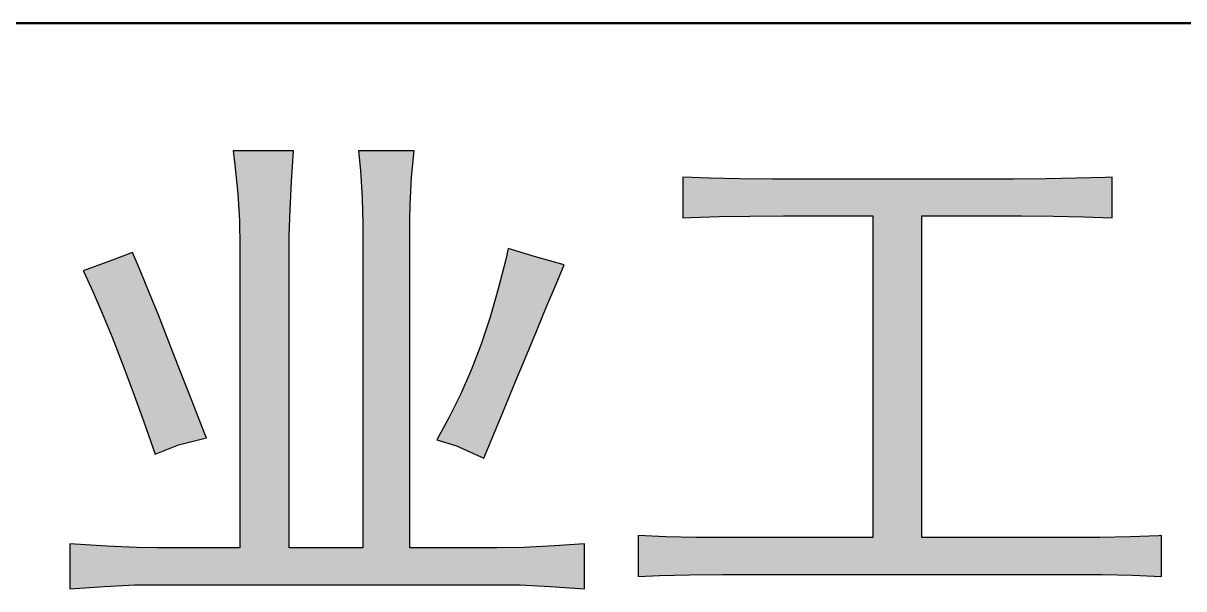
# Model space of a CAD drawing. Extents: x 0 to 420, y 0 to 297.
# Drawn here: x 362.24 to 374.8, y 40.89 to 47 of the extents above; entities that cross this region are included whole.
import ezdxf

# ---------------------------------------------------------------- set-up
doc = ezdxf.new("R2010")
doc.units = 0

msp = doc.modelspace()

# ---------------------------------------------------------------- linework, layer by layer
at = {"color": 7, "lineweight": 50}
msp.add_line((415, 47), (235, 47), dxfattribs=at)
at = {"color": 154, "lineweight": 25, "ltscale": 0.016299}
msp.add_line((365.161, 45.622), (364.509, 45.622), dxfattribs=at)
at = {"color": 154, "lineweight": 25, "ltscale": 0.003895}
msp.add_line((364.509, 45.622), (364.527, 45.468), dxfattribs=at)
at = {"color": 154, "lineweight": 25, "ltscale": 0.008398}
msp.add_line((365.139, 45.287), (365.161, 45.622), dxfattribs=at)
at = {"color": 154, "lineweight": 25, "ltscale": 0.015102}
msp.add_line((366.469, 45.622), (365.864, 45.622), dxfattribs=at)
at = {"color": 154, "lineweight": 25, "ltscale": 0.00537}
msp.add_line((365.864, 45.622), (365.887, 45.409), dxfattribs=at)
at = {"color": 154, "lineweight": 25, "ltscale": 0.007221}
msp.add_line((366.439, 45.335), (366.469, 45.622), dxfattribs=at)
at = {"color": 154, "lineweight": 25, "ltscale": 0.007862}
msp.add_line((364.527, 45.468), (364.557, 45.154), dxfattribs=at)
at = {"color": 154, "lineweight": 25, "ltscale": 0.007565}
msp.add_line((365.887, 45.409), (365.905, 45.107), dxfattribs=at)
at = {"color": 154, "lineweight": 25, "ltscale": 0.007652}
msp.add_line((365.124, 44.981), (365.139, 45.287), dxfattribs=at)
at = {"color": 154, "lineweight": 25, "ltscale": 0.00756}
msp.add_line((366.424, 45.033), (366.439, 45.335), dxfattribs=at)
at = {"color": 154, "lineweight": 25, "ltscale": 0.010959}
for p, q in [((369.375, 45.335), (369.375, 44.897)), ((374.024, 44.897), (374.024, 45.335))]:
    msp.add_line(p, q, dxfattribs=at)
at = {"color": 154, "lineweight": 25, "ltscale": 0.007281}
msp.add_line((369.666, 45.324), (369.375, 45.335), dxfattribs=at)
at = {"color": 154, "lineweight": 25, "ltscale": 0.008105}
msp.add_line((369.99, 45.317), (369.666, 45.324), dxfattribs=at)
at = {"color": 154, "lineweight": 25, "ltscale": 0.008841}
msp.add_line((370.344, 45.313), (369.99, 45.317), dxfattribs=at)
at = {"color": 154, "lineweight": 25, "ltscale": 0.003039}
msp.add_line((370.465, 45.313), (370.344, 45.313), dxfattribs=at)
at = {"color": 154, "lineweight": 25, "ltscale": 0.062345}
msp.add_line((372.959, 45.313), (370.465, 45.313), dxfattribs=at)
at = {"color": 154, "lineweight": 25, "ltscale": 0.008749}
for p, q in [((373.309, 45.317), (372.959, 45.313)), ((373.891, 41.438), (373.541, 41.438))]:
    msp.add_line(p, q, dxfattribs=at)
at = {"color": 154, "lineweight": 25, "ltscale": 0.008198}
for p, q in [((373.637, 45.324), (373.309, 45.317)), ((373.39, 44.915), (373.718, 44.908)), ((374.219, 41.445), (373.891, 41.438)), ((373.917, 41.04), (374.245, 41.033))]:
    msp.add_line(p, q, dxfattribs=at)
at = {"color": 154, "lineweight": 25, "ltscale": 0.007829}
msp.add_line((373.95, 45.331), (373.637, 45.324), dxfattribs=at)
at = {"color": 154, "lineweight": 25, "ltscale": 0.001844}
msp.add_line((374.024, 45.335), (373.95, 45.331), dxfattribs=at)
at = {"color": 154, "lineweight": 25, "ltscale": 0.00729}
msp.add_line((364.557, 45.154), (364.575, 44.863), dxfattribs=at)
at = {"color": 154, "lineweight": 25, "ltscale": 0.006909}
msp.add_line((365.905, 45.107), (365.912, 44.83), dxfattribs=at)
at = {"color": 154, "lineweight": 25, "ltscale": 0.006912}
msp.add_line((365.113, 44.705), (365.124, 44.981), dxfattribs=at)
at = {"color": 154, "lineweight": 25, "ltscale": 0.003961}
msp.add_line((366.421, 44.875), (366.424, 45.033), dxfattribs=at)
at = {"color": 154, "lineweight": 25, "ltscale": 0.006907}
msp.add_line((364.575, 44.863), (364.579, 44.587), dxfattribs=at)
at = {"color": 154, "lineweight": 25, "ltscale": 0.088683}
msp.add_line((366.421, 41.327), (366.421, 44.875), dxfattribs=at)
at = {"color": 154, "lineweight": 25, "ltscale": 0.002304}
msp.add_line((369.375, 44.897), (369.467, 44.9), dxfattribs=at)
at = {"color": 154, "lineweight": 25, "ltscale": 0.007556}
msp.add_line((369.467, 44.9), (369.769, 44.911), dxfattribs=at)
at = {"color": 154, "lineweight": 25, "ltscale": 0.008289}
msp.add_line((369.769, 44.911), (370.101, 44.915), dxfattribs=at)
at = {"color": 154, "lineweight": 25, "ltscale": 0.009117}
msp.add_line((370.101, 44.915), (370.465, 44.919), dxfattribs=at)
at = {"color": 154, "lineweight": 25, "ltscale": 0.02422}
msp.add_line((370.465, 44.919), (371.434, 44.919), dxfattribs=at)
at = {"color": 154, "lineweight": 25, "ltscale": 0.087025}
for p, q in [((371.434, 44.919), (371.434, 41.438)), ((371.964, 41.438), (371.964, 44.919))]:
    msp.add_line(p, q, dxfattribs=at)
at = {"color": 154, "lineweight": 25, "ltscale": 0.024864}
msp.add_line((371.964, 44.919), (372.959, 44.919), dxfattribs=at)
at = {"color": 154, "lineweight": 25, "ltscale": 0.00221}
msp.add_line((372.959, 44.919), (373.047, 44.919), dxfattribs=at)
at = {"color": 154, "lineweight": 25, "ltscale": 0.008564}
for p, q in [((373.047, 44.919), (373.39, 44.915)), ((373.574, 41.04), (373.917, 41.04))]:
    msp.add_line(p, q, dxfattribs=at)
at = {"color": 154, "lineweight": 25, "ltscale": 0.007648}
msp.add_line((373.718, 44.908), (374.024, 44.897), dxfattribs=at)
at = {"color": 154, "lineweight": 25, "ltscale": 0.087578}
msp.add_line((365.912, 44.83), (365.912, 41.327), dxfattribs=at)
at = {"color": 154, "lineweight": 25, "ltscale": 0.003499}
msp.add_line((365.113, 44.565), (365.113, 44.705), dxfattribs=at)
at = {"color": 154, "lineweight": 25, "ltscale": 0.00638}
msp.add_line((363.419, 44.521), (363.179, 44.432), dxfattribs=at)
at = {"color": 154, "lineweight": 25, "ltscale": 0.00549}
msp.add_line((363.503, 44.318), (363.419, 44.521), dxfattribs=at)
at = {"color": 154, "lineweight": 25, "ltscale": 0.0815}
msp.add_line((364.579, 44.587), (364.579, 41.327), dxfattribs=at)
at = {"color": 154, "lineweight": 25, "ltscale": 0.080947}
msp.add_line((365.113, 41.327), (365.113, 44.565), dxfattribs=at)
at = {"color": 154, "lineweight": 25, "ltscale": 0.003107}
msp.add_line((367.485, 44.565), (367.459, 44.444), dxfattribs=at)
at = {"color": 154, "lineweight": 25, "ltscale": 0.007718}
msp.add_line((367.78, 44.473), (367.485, 44.565), dxfattribs=at)
at = {"color": 154, "lineweight": 25, "ltscale": 0.007869}
msp.add_line((363.179, 44.432), (362.884, 44.322), dxfattribs=at)
at = {"color": 154, "lineweight": 25, "ltscale": 0.008175}
msp.add_line((367.459, 44.444), (367.378, 44.127), dxfattribs=at)
at = {"color": 154, "lineweight": 25, "ltscale": 0.008109}
msp.add_line((368.093, 44.388), (367.78, 44.473), dxfattribs=at)
at = {"color": 154, "lineweight": 25, "ltscale": 0.005695}
msp.add_line((368.005, 44.178), (368.093, 44.388), dxfattribs=at)
at = {"color": 154, "lineweight": 25, "ltscale": 0.000332294}
msp.add_line((362.884, 44.322), (362.892, 44.311), dxfattribs=at)
at = {"color": 154, "lineweight": 25, "ltscale": 0.005769}
msp.add_line((362.892, 44.311), (362.988, 44.101), dxfattribs=at)
at = {"color": 154, "lineweight": 25, "ltscale": 0.006191}
msp.add_line((363.599, 44.09), (363.503, 44.318), dxfattribs=at)
at = {"color": 154, "lineweight": 25, "ltscale": 0.006433}
msp.add_line((362.988, 44.101), (363.091, 43.865), dxfattribs=at)
at = {"color": 154, "lineweight": 25, "ltscale": 0.007957}
msp.add_line((367.378, 44.127), (367.29, 43.821), dxfattribs=at)
at = {"color": 154, "lineweight": 25, "ltscale": 0.006312}
msp.add_line((367.905, 43.946), (368.005, 44.178), dxfattribs=at)
at = {"color": 154, "lineweight": 25, "ltscale": 0.006857}
msp.add_line((363.702, 43.836), (363.599, 44.09), dxfattribs=at)
at = {"color": 154, "lineweight": 25, "ltscale": 0.007063}
msp.add_line((363.091, 43.865), (363.198, 43.604), dxfattribs=at)
at = {"color": 154, "lineweight": 25, "ltscale": 0.006772}
msp.add_line((367.802, 43.696), (367.905, 43.946), dxfattribs=at)
at = {"color": 154, "lineweight": 25, "ltscale": 0.007524}
for p, q in [((363.813, 43.556), (363.702, 43.836)), ((363.198, 43.604), (363.308, 43.324))]:
    msp.add_line(p, q, dxfattribs=at)
at = {"color": 154, "lineweight": 25, "ltscale": 0.007688}
msp.add_line((367.29, 43.821), (367.191, 43.53), dxfattribs=at)
at = {"color": 154, "lineweight": 25, "ltscale": 0.007474}
msp.add_line((367.688, 43.419), (367.802, 43.696), dxfattribs=at)
at = {"color": 154, "lineweight": 25, "ltscale": 0.008192}
msp.add_line((363.931, 43.25), (363.813, 43.556), dxfattribs=at)
at = {"color": 154, "lineweight": 25, "ltscale": 0.007491}
msp.add_line((367.191, 43.53), (367.084, 43.25), dxfattribs=at)
at = {"color": 154, "lineweight": 25, "ltscale": 0.008005}
msp.add_line((367.563, 43.125), (367.688, 43.419), dxfattribs=at)
at = {"color": 154, "lineweight": 25, "ltscale": 0.008159}
msp.add_line((363.308, 43.324), (363.422, 43.018), dxfattribs=at)
at = {"color": 154, "lineweight": 25, "ltscale": 0.008807}
msp.add_line((364.059, 42.922), (363.931, 43.25), dxfattribs=at)
at = {"color": 154, "lineweight": 25, "ltscale": 0.007219}
msp.add_line((367.084, 43.25), (366.97, 42.985), dxfattribs=at)
at = {"color": 154, "lineweight": 25, "ltscale": 0.008551}
msp.add_line((367.434, 42.808), (367.563, 43.125), dxfattribs=at)
at = {"color": 154, "lineweight": 25, "ltscale": 0.00871}
msp.add_line((363.422, 43.018), (363.54, 42.69), dxfattribs=at)
at = {"color": 154, "lineweight": 25, "ltscale": 0.007001}
msp.add_line((366.97, 42.985), (366.844, 42.734), dxfattribs=at)
at = {"color": 154, "lineweight": 25, "ltscale": 0.009475}
msp.add_line((364.196, 42.569), (364.059, 42.922), dxfattribs=at)
at = {"color": 154, "lineweight": 25, "ltscale": 0.006843}
msp.add_line((366.844, 42.734), (366.712, 42.495), dxfattribs=at)
at = {"color": 154, "lineweight": 25, "ltscale": 0.009167}
msp.add_line((367.294, 42.469), (367.434, 42.808), dxfattribs=at)
at = {"color": 154, "lineweight": 25, "ltscale": 0.009261}
msp.add_line((363.54, 42.69), (363.662, 42.34), dxfattribs=at)
at = {"color": 154, "lineweight": 25, "ltscale": 0.007795}
msp.add_line((363.916, 42.44), (364.218, 42.517), dxfattribs=at)
at = {"color": 154, "lineweight": 25, "ltscale": 0.001403}
msp.add_line((364.218, 42.517), (364.196, 42.569), dxfattribs=at)
at = {"color": 154, "lineweight": 25, "ltscale": 0.005593}
msp.add_line((366.712, 42.495), (366.925, 42.429), dxfattribs=at)
at = {"color": 154, "lineweight": 25, "ltscale": 0.004704}
msp.add_line((367.22, 42.296), (367.294, 42.469), dxfattribs=at)
at = {"color": 154, "lineweight": 25, "ltscale": 0.006823}
msp.add_line((363.662, 42.34), (363.916, 42.44), dxfattribs=at)
at = {"color": 154, "lineweight": 25, "ltscale": 0.008079}
msp.add_line((366.925, 42.429), (367.22, 42.296), dxfattribs=at)
at = {"color": 154, "lineweight": 25, "ltscale": 0.012156}
for p, q in [((362.741, 41.371), (362.741, 40.885)), ((368.31, 40.885), (368.31, 41.371))]:
    msp.add_line(p, q, dxfattribs=at)
at = {"color": 154, "lineweight": 25, "ltscale": 0.009967}
msp.add_line((363.139, 41.346), (362.741, 41.371), dxfattribs=at)
at = {"color": 154, "lineweight": 25, "ltscale": 0.008112}
for p, q in [((363.463, 41.331), (363.139, 41.346)), ((367.614, 40.926), (367.938, 40.911))]:
    msp.add_line(p, q, dxfattribs=at)
at = {"color": 154, "lineweight": 25, "ltscale": 0.008301}
msp.add_line((367.986, 41.349), (367.655, 41.331), dxfattribs=at)
at = {"color": 154, "lineweight": 25, "ltscale": 0.008123}
msp.add_line((368.31, 41.371), (367.986, 41.349), dxfattribs=at)
at = {"color": 154, "lineweight": 25, "ltscale": 0.011051}
for p, q in [((368.892, 41.46), (368.892, 41.018)), ((374.558, 41.018), (374.558, 41.46))]:
    msp.add_line(p, q, dxfattribs=at)
at = {"color": 154, "lineweight": 25, "ltscale": 0.007468}
msp.add_line((369.191, 41.445), (368.892, 41.46), dxfattribs=at)
at = {"color": 154, "lineweight": 25, "ltscale": 0.00829}
msp.add_line((369.522, 41.438), (369.191, 41.445), dxfattribs=at)
at = {"color": 154, "lineweight": 25, "ltscale": 0.007828}
msp.add_line((369.835, 41.438), (369.522, 41.438), dxfattribs=at)
at = {"color": 154, "lineweight": 25, "ltscale": 0.039967}
msp.add_line((371.434, 41.438), (369.835, 41.438), dxfattribs=at)
at = {"color": 154, "lineweight": 25, "ltscale": 0.039414}
msp.add_line((373.541, 41.438), (371.964, 41.438), dxfattribs=at)
at = {"color": 154, "lineweight": 25, "ltscale": 0.00774}
msp.add_line((374.528, 41.456), (374.219, 41.445), dxfattribs=at)
at = {"color": 154, "lineweight": 25, "ltscale": 0.000742735}
msp.add_line((374.558, 41.46), (374.528, 41.456), dxfattribs=at)
at = {"color": 154, "lineweight": 25, "ltscale": 0.005526}
msp.add_line((363.684, 41.327), (363.463, 41.331), dxfattribs=at)
at = {"color": 154, "lineweight": 25, "ltscale": 0.022378}
msp.add_line((364.579, 41.327), (363.684, 41.327), dxfattribs=at)
at = {"color": 154, "lineweight": 25, "ltscale": 0.019984}
msp.add_line((365.912, 41.327), (365.113, 41.327), dxfattribs=at)
at = {"color": 154, "lineweight": 25, "ltscale": 0.023575}
msp.add_line((367.364, 41.327), (366.421, 41.327), dxfattribs=at)
at = {"color": 154, "lineweight": 25, "ltscale": 0.007276}
msp.add_line((367.655, 41.331), (367.364, 41.327), dxfattribs=at)
at = {"color": 154, "lineweight": 25, "ltscale": 0.005808}
msp.add_line((368.892, 41.018), (369.124, 41.029), dxfattribs=at)
at = {"color": 154, "lineweight": 25, "ltscale": 0.008106}
msp.add_line((369.124, 41.029), (369.449, 41.036), dxfattribs=at)
at = {"color": 154, "lineweight": 25, "ltscale": 0.009025}
msp.add_line((369.449, 41.036), (369.81, 41.04), dxfattribs=at)
at = {"color": 154, "lineweight": 25, "ltscale": 0.093839}
msp.add_line((369.81, 41.04), (373.563, 41.04), dxfattribs=at)
at = {"color": 154, "lineweight": 25, "ltscale": 0.000276947}
msp.add_line((373.563, 41.04), (373.574, 41.04), dxfattribs=at)
at = {"color": 154, "lineweight": 25, "ltscale": 0.007836}
msp.add_line((374.245, 41.033), (374.558, 41.018), dxfattribs=at)
at = {"color": 154, "lineweight": 25, "ltscale": 0.009415}
msp.add_line((362.741, 40.885), (363.116, 40.911), dxfattribs=at)
at = {"color": 154, "lineweight": 25, "ltscale": 0.008204}
msp.add_line((363.116, 40.911), (363.444, 40.926), dxfattribs=at)
at = {"color": 154, "lineweight": 25, "ltscale": 0.006631}
msp.add_line((363.444, 40.926), (363.71, 40.929), dxfattribs=at)
at = {"color": 154, "lineweight": 25, "ltscale": 0.091998}
msp.add_line((363.71, 40.929), (367.389, 40.929), dxfattribs=at)
at = {"color": 154, "lineweight": 25, "ltscale": 0.005618}
msp.add_line((367.389, 40.929), (367.614, 40.926), dxfattribs=at)
at = {"color": 154, "lineweight": 25, "ltscale": 0.009323}
msp.add_line((367.938, 40.911), (368.31, 40.885), dxfattribs=at)
at = {"color": 154, "lineweight": 5}
for points in [[(365.161, 45.622), (364.509, 45.622), (364.557, 45.154), (364.527, 45.468)], [(365.161, 45.622), (364.557, 45.154), (364.575, 44.863)], [(364.579, 44.587), (365.139, 45.287), (364.575, 44.863), (365.161, 45.622)], [(366.469, 45.622), (365.864, 45.622), (365.905, 45.107), (365.887, 45.409)], [(365.912, 44.83), (366.439, 45.335), (365.905, 45.107), (366.469, 45.622)], [(364.579, 44.587), (365.113, 44.705), (365.139, 45.287), (365.124, 44.981)], [(365.912, 44.83), (366.421, 44.875), (366.439, 45.335), (366.424, 45.033)], [(369.769, 44.911), (369.666, 45.324), (369.467, 44.9), (369.375, 45.335)], [(369.467, 44.9), (369.375, 45.335), (369.375, 44.897)], [(370.101, 44.915), (369.99, 45.317), (369.769, 44.911), (369.666, 45.324)], [(370.465, 44.919), (370.344, 45.313), (370.101, 44.915), (369.99, 45.317)], [(371.434, 44.919), (370.465, 45.313), (370.465, 44.919), (370.344, 45.313)], [(371.964, 44.919), (372.959, 45.313), (371.434, 44.919), (370.465, 45.313)], [(371.964, 44.919), (372.959, 44.919), (372.959, 45.313), (373.047, 44.919)], [(372.959, 45.313), (373.047, 44.919), (373.309, 45.317), (373.39, 44.915)], [(373.309, 45.317), (373.39, 44.915), (373.637, 45.324), (373.718, 44.908)], [(373.637, 45.324), (373.718, 44.908), (373.95, 45.331), (374.024, 44.897)], [(373.95, 45.331), (374.024, 44.897), (374.024, 45.335)], [(365.912, 44.83), (365.912, 41.327), (366.421, 44.875), (366.421, 41.327)], [(371.964, 44.919), (371.434, 44.919), (371.964, 41.438), (371.434, 41.438)], [(365.113, 41.327), (365.113, 44.565), (364.579, 44.587), (365.113, 44.705)], [(363.179, 44.432), (363.198, 43.604), (363.419, 44.521)], [(363.198, 43.604), (363.308, 43.324), (363.419, 44.521), (363.422, 43.018)], [(363.419, 44.521), (363.422, 43.018), (363.503, 44.318), (363.54, 42.69)], [(365.113, 41.327), (364.579, 44.587), (367.389, 40.929), (364.579, 41.327)], [(367.563, 43.125), (367.485, 44.565), (367.434, 42.808), (367.459, 44.444)], [(367.563, 43.125), (367.688, 43.419), (367.485, 44.565), (367.78, 44.473)], [(363.179, 44.432), (362.884, 44.322), (362.988, 44.101), (362.892, 44.311)], [(363.179, 44.432), (362.988, 44.101), (363.198, 43.604), (363.091, 43.865)], [(367.378, 44.127), (367.434, 42.808), (367.459, 44.444)], [(367.688, 43.419), (367.802, 43.696), (367.78, 44.473), (367.905, 43.946)], [(367.78, 44.473), (367.905, 43.946), (368.093, 44.388), (368.005, 44.178)], [(363.503, 44.318), (363.54, 42.69), (363.599, 44.09), (363.662, 42.34)], [(367.29, 43.821), (367.294, 42.469), (367.378, 44.127), (367.434, 42.808)], [(363.599, 44.09), (363.662, 42.34), (363.702, 43.836), (363.916, 42.44)], [(363.702, 43.836), (363.916, 42.44), (363.813, 43.556)], [(367.191, 43.53), (367.22, 42.296), (367.29, 43.821), (367.294, 42.469)], [(363.931, 43.25), (363.813, 43.556), (364.196, 42.569), (363.916, 42.44)], [(367.191, 43.53), (367.084, 43.25), (367.22, 42.296), (366.97, 42.985)], [(363.931, 43.25), (364.196, 42.569), (364.059, 42.922)], [(367.22, 42.296), (366.97, 42.985), (366.925, 42.429), (366.844, 42.734)], [(366.925, 42.429), (366.844, 42.734), (366.712, 42.495)], [(364.196, 42.569), (363.916, 42.44), (364.218, 42.517)], [(363.139, 41.346), (362.741, 41.371), (363.444, 40.926), (363.116, 40.911)], [(363.116, 40.911), (362.741, 41.371), (362.741, 40.885)], [(363.139, 41.346), (363.444, 40.926), (363.463, 41.331)], [(367.655, 41.331), (367.938, 40.911), (367.986, 41.349), (368.31, 40.885)], [(367.986, 41.349), (368.31, 40.885), (368.31, 41.371)], [(369.449, 41.036), (369.191, 41.445), (369.124, 41.029), (368.892, 41.46)], [(369.124, 41.029), (368.892, 41.46), (368.892, 41.018)], [(369.81, 41.04), (369.522, 41.438), (369.449, 41.036), (369.191, 41.445)], [(373.563, 41.04), (369.835, 41.438), (369.81, 41.04), (369.522, 41.438)], [(371.964, 41.438), (371.434, 41.438), (373.563, 41.04), (369.835, 41.438)], [(373.541, 41.438), (371.964, 41.438), (373.891, 41.438), (373.563, 41.04)], [(373.563, 41.04), (373.574, 41.04), (373.891, 41.438), (373.917, 41.04)], [(373.891, 41.438), (373.917, 41.04), (374.219, 41.445), (374.245, 41.033)], [(374.219, 41.445), (374.245, 41.033), (374.528, 41.456), (374.558, 41.018)], [(374.528, 41.456), (374.558, 41.018), (374.558, 41.46)], [(363.71, 40.929), (363.684, 41.327), (363.444, 40.926), (363.463, 41.331)], [(363.71, 40.929), (367.389, 40.929), (363.684, 41.327), (364.579, 41.327)], [(365.113, 41.327), (367.389, 40.929), (365.912, 41.327)], [(367.389, 40.929), (366.421, 41.327), (365.912, 41.327)], [(367.389, 40.929), (367.655, 41.331), (366.421, 41.327), (367.364, 41.327)], [(367.389, 40.929), (367.614, 40.926), (367.655, 41.331), (367.938, 40.911)]]:
    msp.add_solid(points, dxfattribs=at)

doc.saveas('drawing.dxf')
